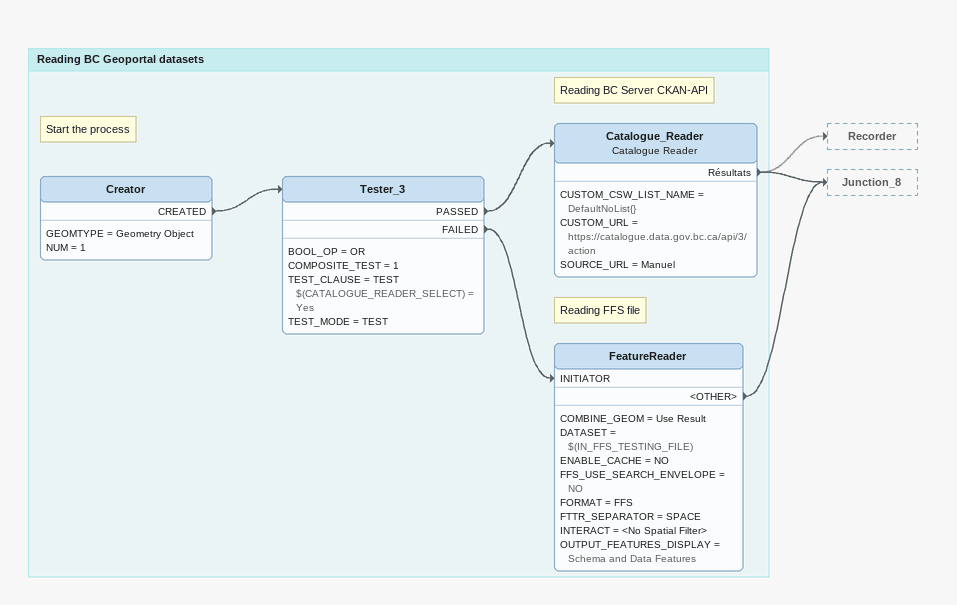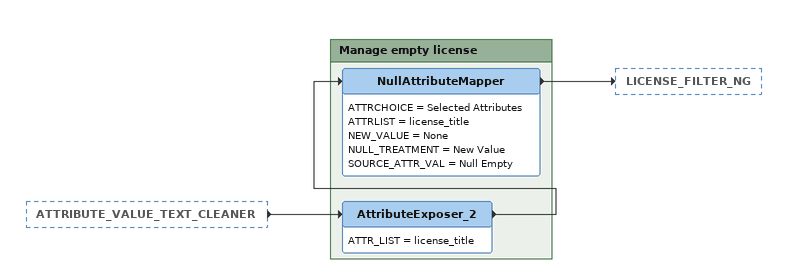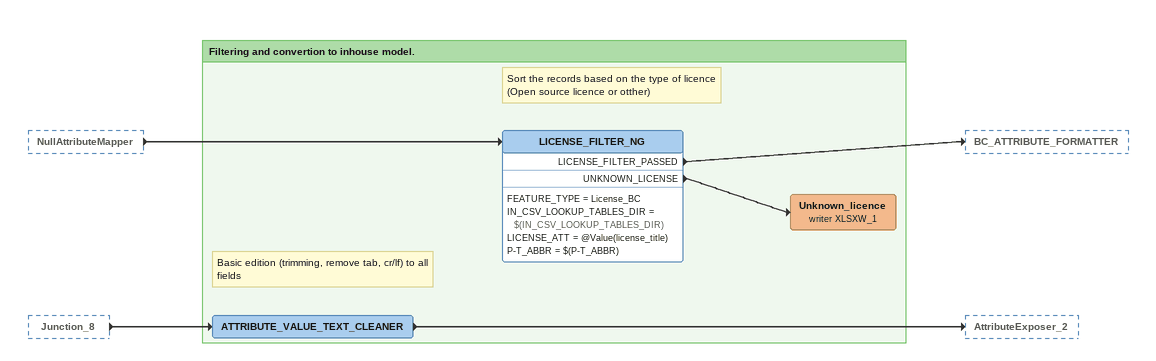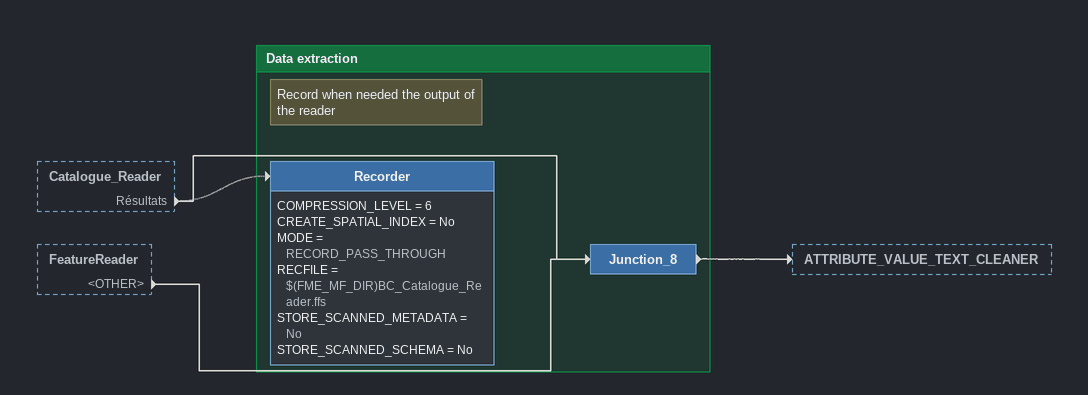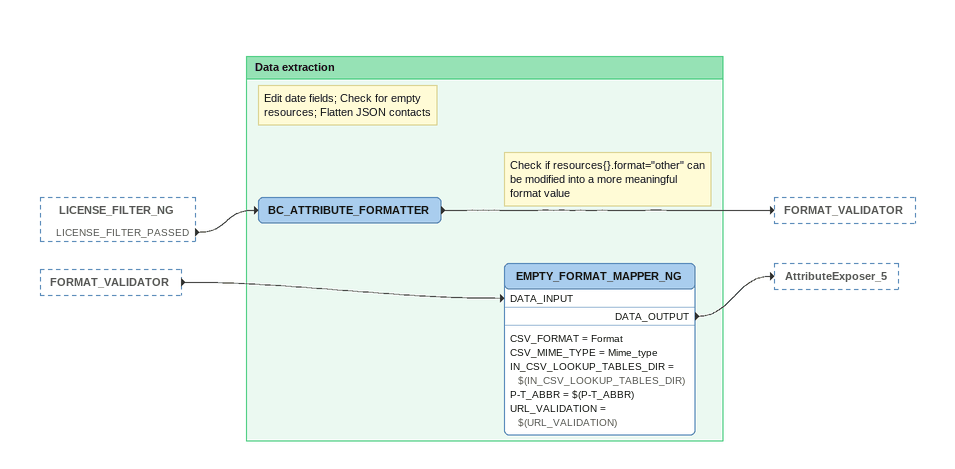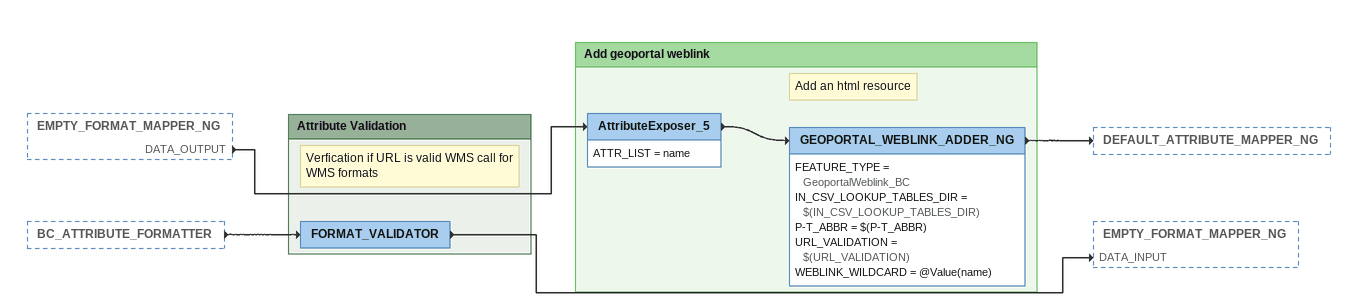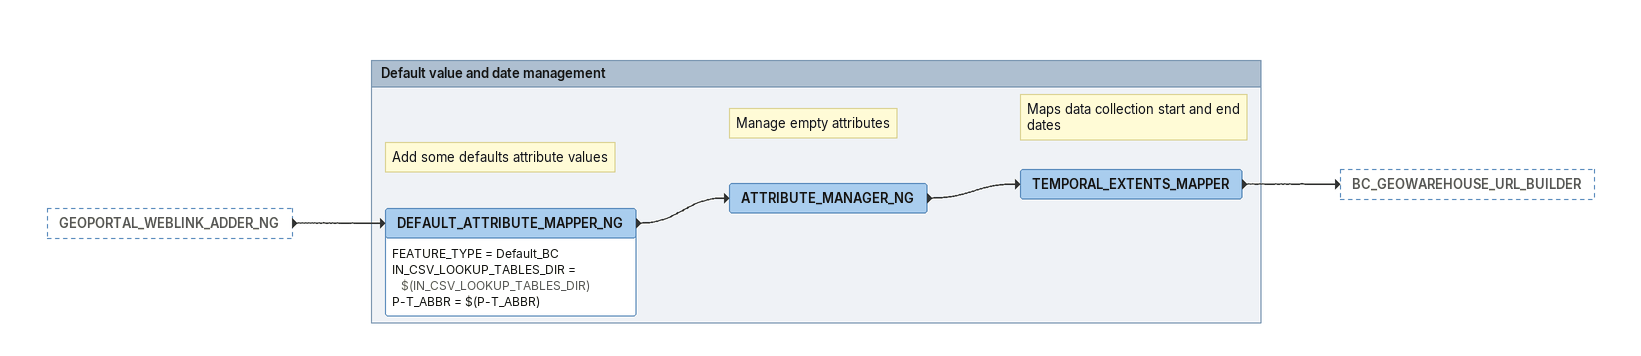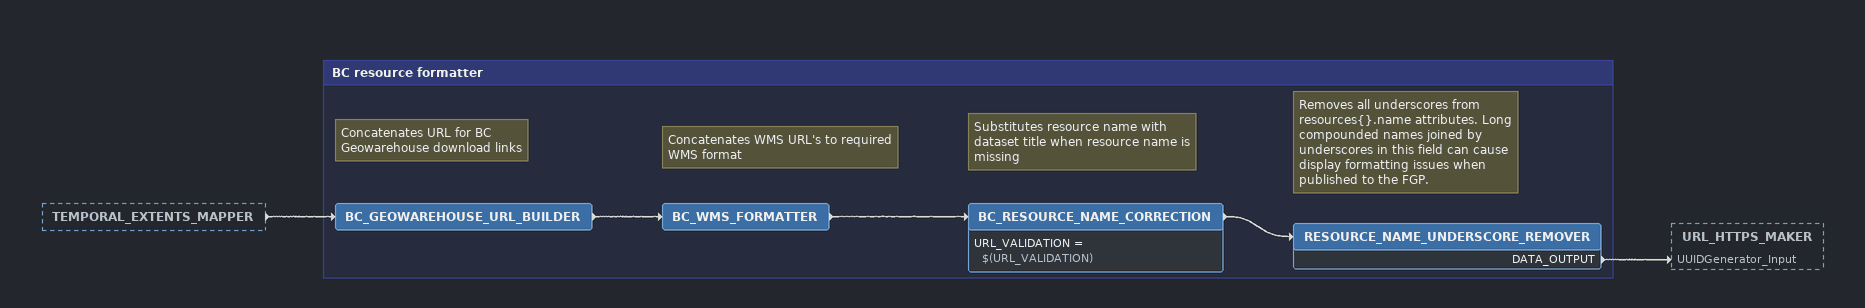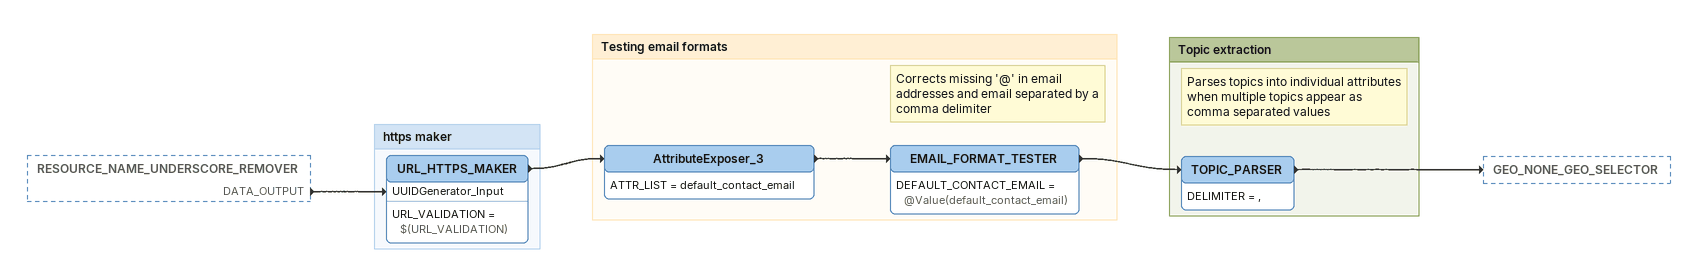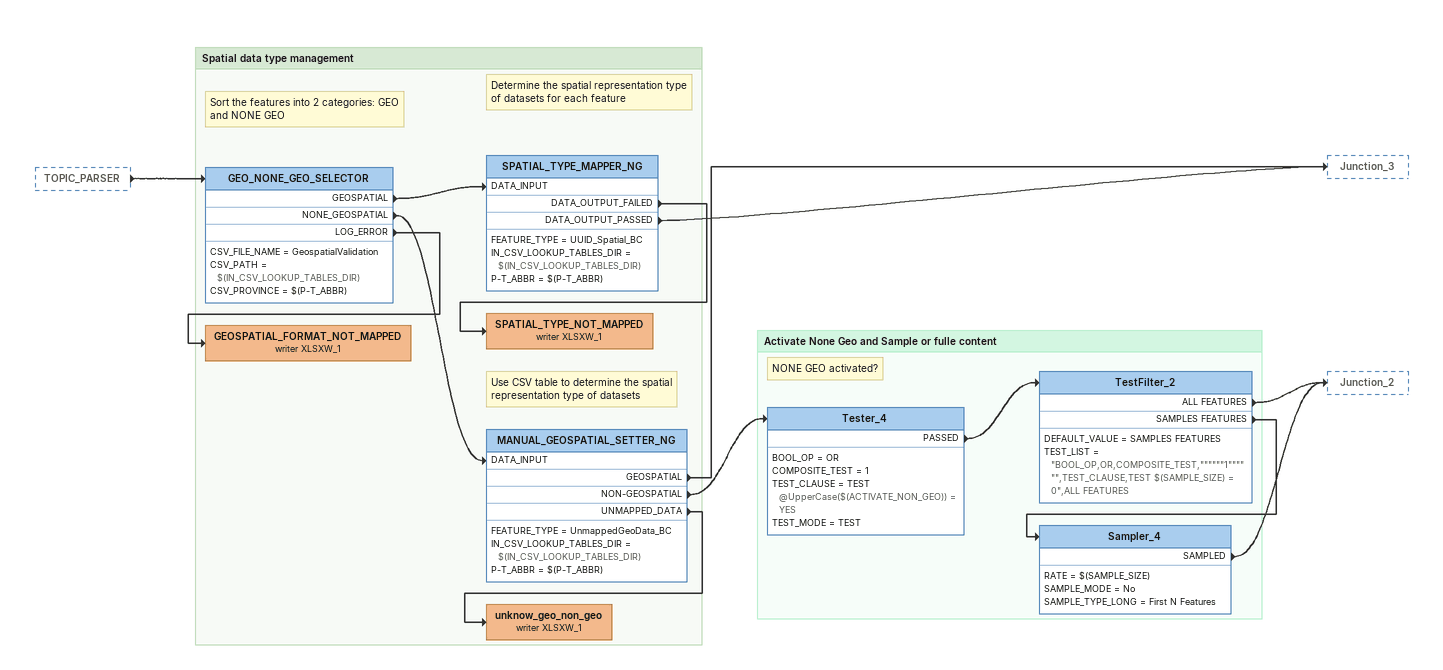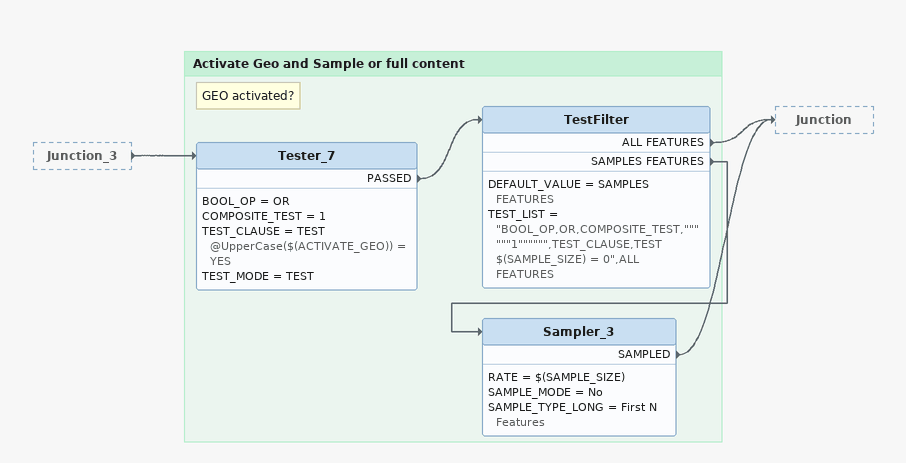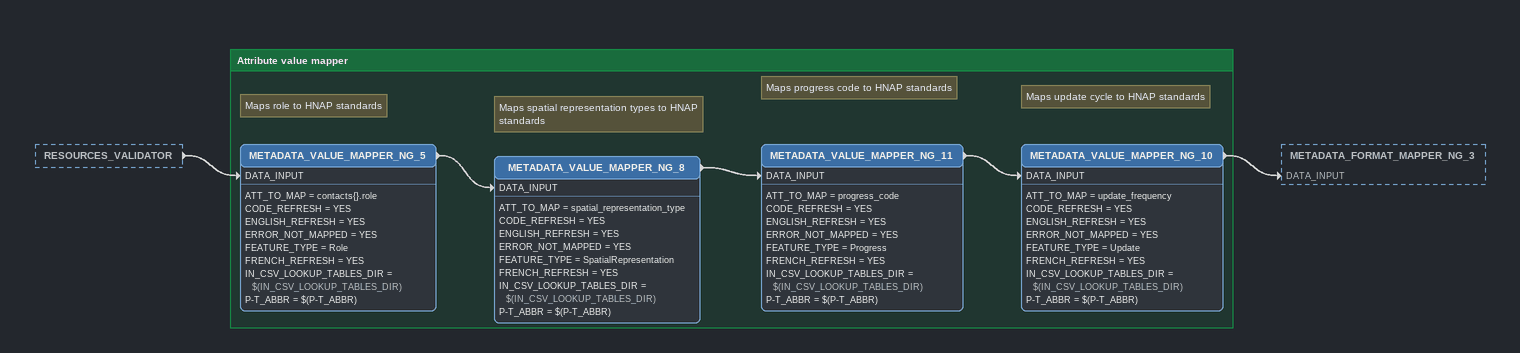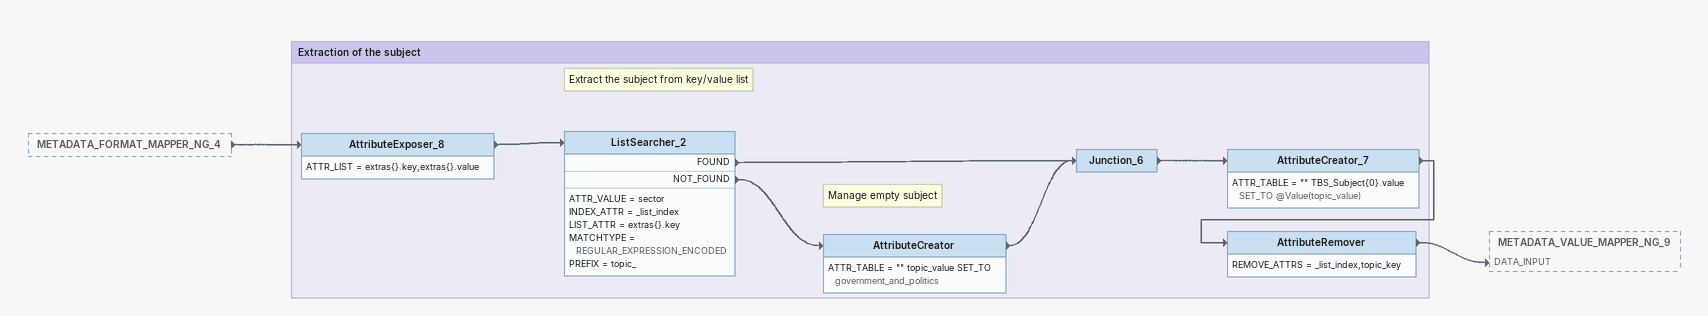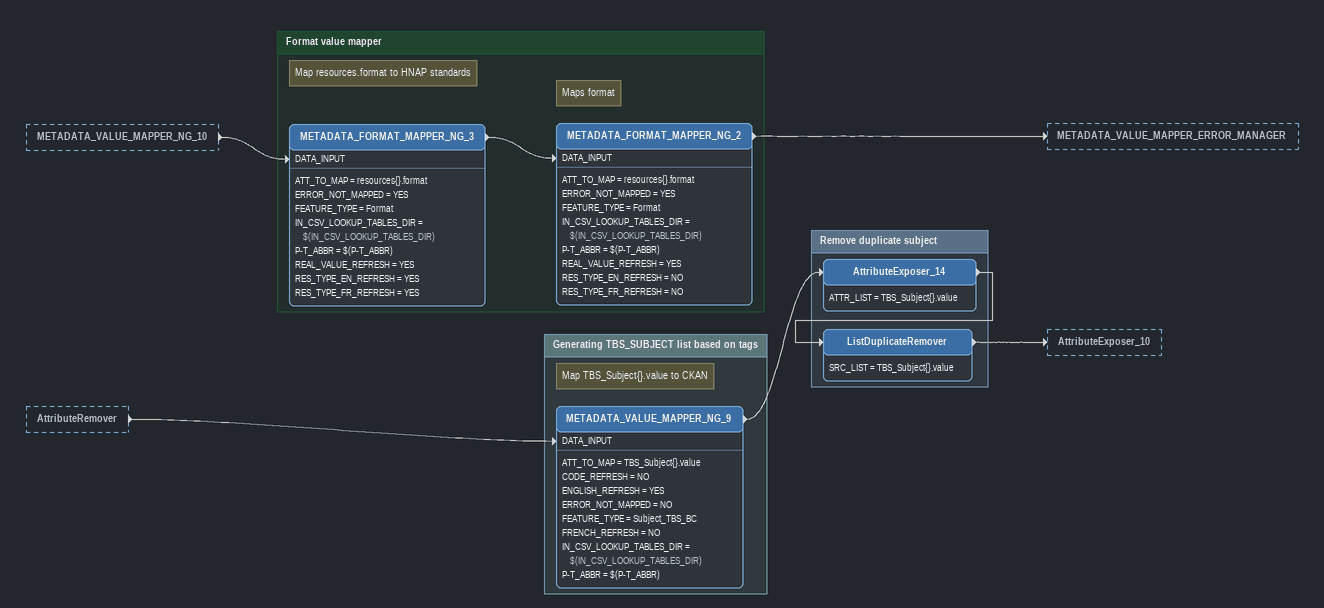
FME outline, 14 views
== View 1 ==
Bookmark: Reading BC Geoportal datasets
Note: Start the process
Creator
    GEOMTYPE = Geometry Object
    NUM = 1
    CREATED -> Tester_3
Tester_3
    BOOL_OP = OR
    COMPOSITE_TEST = 1
    TEST_CLAUSE = TEST $(CATALOGUE_READER_SELECT) = Yes
    TEST_MODE = TEST
    PASSED -> Catalogue_Reader
    FAILED -> FeatureReader [INITIATOR]
Note: Reading BC Server CKAN-API
Catalogue_Reader: Catalogue Reader
    CUSTOM_CSW_LIST_NAME = DefaultNoList{}
    CUSTOM_URL = https://catalogue.data.gov.bc.ca/api/3/action
    SOURCE_URL = Manuel
    Résultats -> Recorder [off]
    Résultats -> Junction_8
Note: Reading FFS file
FeatureReader
    COMBINE_GEOM = Use Result
    DATASET = $(IN_FFS_TESTING_FILE)
    ENABLE_CACHE = NO
    FFS_USE_SEARCH_ENVELOPE = NO
    FORMAT = FFS
    FTTR_SEPARATOR = SPACE
    INTERACT = <No Spatial Filter>
    OUTPUT_FEATURES_DISPLAY = Schema and Data Features
    <OTHER> -> Junction_8

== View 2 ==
ATTRIBUTE_VALUE_TEXT_CLEANER [outside]
    -> AttributeExposer_2

Bookmark: Manage empty license
AttributeExposer_2
    ATTR_LIST = license_title
    -> NullAttributeMapper
NullAttributeMapper
    ATTRCHOICE = Selected Attributes
    ATTRLIST = license_title
    NEW_VALUE = None
    NULL_TREATMENT = New Value
    SOURCE_ATTR_VAL = Null Empty
    -> LICENSE_FILTER_NG

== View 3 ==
NullAttributeMapper [outside]
    -> LICENSE_FILTER_NG
Junction_8 [outside]
    -> ATTRIBUTE_VALUE_TEXT_CLEANER

Bookmark: Filtering and convertion to inhouse model.
Note: Basic edition (trimming, remove tab, cr/lf) to all fields
ATTRIBUTE_VALUE_TEXT_CLEANER
    -> AttributeExposer_2
Note: Sort the records based on the type of licence (Open source licence or otther)
LICENSE_FILTER_NG
    FEATURE_TYPE = License_BC
    IN_CSV_LOOKUP_TABLES_DIR = $(IN_CSV_LOOKUP_TABLES_DIR)
    LICENSE_ATT = @Value(license_title)
    P-T_ABBR = $(P-T_ABBR)
    LICENSE_FILTER_PASSED -> BC_ATTRIBUTE_FORMATTER
    UNKNOWN_LICENSE -> Unknown_licence (writer XLSXW_1)
Unknown_licence (writer XLSXW_1)

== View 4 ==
Catalogue_Reader [outside]
    Résultats -> Recorder [off]
    Résultats -> Junction_8
FeatureReader [outside]
    <OTHER> -> Junction_8

Bookmark: Data extraction
Note: Record when needed the output of the reader
Recorder
    COMPRESSION_LEVEL = 6
    CREATE_SPATIAL_INDEX = No
    MODE = RECORD_PASS_THROUGH
    RECFILE = $(FME_MF_DIR)BC_Catalogue_Reader.ffs
    STORE_SCANNED_METADATA = No
    STORE_SCANNED_SCHEMA = No
Junction_8
    -> ATTRIBUTE_VALUE_TEXT_CLEANER

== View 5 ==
LICENSE_FILTER_NG [outside]
    LICENSE_FILTER_PASSED -> BC_ATTRIBUTE_FORMATTER
FORMAT_VALIDATOR [outside]
    -> EMPTY_FORMAT_MAPPER_NG [DATA_INPUT]

Bookmark: Data extraction
Note: Edit date fields; Check for empty resources; Flatten JSON contacts
BC_ATTRIBUTE_FORMATTER
    -> FORMAT_VALIDATOR
Note: Check if resources{}.format="other" can be modified into a more meaningful format value
EMPTY_FORMAT_MAPPER_NG
    CSV_FORMAT = Format
    CSV_MIME_TYPE = Mime_type
    IN_CSV_LOOKUP_TABLES_DIR = $(IN_CSV_LOOKUP_TABLES_DIR)
    P-T_ABBR = $(P-T_ABBR)
    URL_VALIDATION = $(URL_VALIDATION)
    DATA_OUTPUT -> AttributeExposer_5

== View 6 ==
EMPTY_FORMAT_MAPPER_NG [outside]
    DATA_OUTPUT -> AttributeExposer_5
BC_ATTRIBUTE_FORMATTER [outside]
    -> FORMAT_VALIDATOR

Bookmark: Attribute Validation
Note: Verfication if URL is valid WMS call for WMS formats
FORMAT_VALIDATOR
    -> EMPTY_FORMAT_MAPPER_NG [DATA_INPUT]

Bookmark: Add geoportal weblink
AttributeExposer_5
    ATTR_LIST = name
    -> GEOPORTAL_WEBLINK_ADDER_NG
Note: Add an html resource
GEOPORTAL_WEBLINK_ADDER_NG
    FEATURE_TYPE = GeoportalWeblink_BC
    IN_CSV_LOOKUP_TABLES_DIR = $(IN_CSV_LOOKUP_TABLES_DIR)
    P-T_ABBR = $(P-T_ABBR)
    URL_VALIDATION = $(URL_VALIDATION)
    WEBLINK_WILDCARD = @Value(name)
    -> DEFAULT_ATTRIBUTE_MAPPER_NG

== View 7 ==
GEOPORTAL_WEBLINK_ADDER_NG [outside]
    -> DEFAULT_ATTRIBUTE_MAPPER_NG

Bookmark: Default value and date management
Note: Add some defaults attribute values
DEFAULT_ATTRIBUTE_MAPPER_NG
    FEATURE_TYPE = Default_BC
    IN_CSV_LOOKUP_TABLES_DIR = $(IN_CSV_LOOKUP_TABLES_DIR)
    P-T_ABBR = $(P-T_ABBR)
    -> ATTRIBUTE_MANAGER_NG
Note: Manage empty attributes
ATTRIBUTE_MANAGER_NG
    -> TEMPORAL_EXTENTS_MAPPER
Note: Maps data collection start and end dates
TEMPORAL_EXTENTS_MAPPER
    -> BC_GEOWAREHOUSE_URL_BUILDER

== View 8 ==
TEMPORAL_EXTENTS_MAPPER [outside]
    -> BC_GEOWAREHOUSE_URL_BUILDER

Bookmark: BC resource formatter
Note: Concatenates URL for BC Geowarehouse download links
BC_GEOWAREHOUSE_URL_BUILDER
    -> BC_WMS_FORMATTER
Note: Concatenates WMS URL's to required WMS format
BC_WMS_FORMATTER
    -> BC_RESOURCE_NAME_CORRECTION
Note: Substitutes resource name with dataset title when resource name is missing
BC_RESOURCE_NAME_CORRECTION
    URL_VALIDATION = $(URL_VALIDATION)
    -> RESOURCE_NAME_UNDERSCORE_REMOVER
Note: Removes all underscores from resources{}.name attributes. Long compounded names joined by underscores in this field can cause display formatting issues when published to the FGP.
RESOURCE_NAME_UNDERSCORE_REMOVER
    DATA_OUTPUT -> URL_HTTPS_MAKER [UUIDGenerator_Input]

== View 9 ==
RESOURCE_NAME_UNDERSCORE_REMOVER [outside]
    DATA_OUTPUT -> URL_HTTPS_MAKER [UUIDGenerator_Input]

Bookmark: https maker
URL_HTTPS_MAKER
    URL_VALIDATION = $(URL_VALIDATION)
    -> AttributeExposer_3

Bookmark: Testing email formats
AttributeExposer_3
    ATTR_LIST = default_contact_email
    -> EMAIL_FORMAT_TESTER
Note: Corrects missing '@' in email addresses and email separated by a comma delimiter
EMAIL_FORMAT_TESTER
    DEFAULT_CONTACT_EMAIL = @Value(default_contact_email)
    -> TOPIC_PARSER

Bookmark: Topic extraction
Note: Parses topics into individual attributes when multiple topics appear as comma separated values
TOPIC_PARSER
    DELIMITER = ,
    -> GEO_NONE_GEO_SELECTOR

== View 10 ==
TOPIC_PARSER [outside]
    -> GEO_NONE_GEO_SELECTOR

Bookmark: Spatial data type management
Note: Sort the features into 2 categories: GEO and NONE GEO
GEO_NONE_GEO_SELECTOR
    CSV_FILE_NAME = GeospatialValidation
    CSV_PATH = $(IN_CSV_LOOKUP_TABLES_DIR)
    CSV_PROVINCE = $(P-T_ABBR)
    GEOSPATIAL -> SPATIAL_TYPE_MAPPER_NG [DATA_INPUT]
    NONE_GEOSPATIAL -> MANUAL_GEOSPATIAL_SETTER_NG [DATA_INPUT]
    LOG_ERROR -> GEOSPATIAL_FORMAT_NOT_MAPPED (writer XLSXW_1)
Note: Determine the spatial representation type of datasets for each feature
SPATIAL_TYPE_MAPPER_NG
    FEATURE_TYPE = UUID_Spatial_BC
    IN_CSV_LOOKUP_TABLES_DIR = $(IN_CSV_LOOKUP_TABLES_DIR)
    P-T_ABBR = $(P-T_ABBR)
    DATA_OUTPUT_FAILED -> SPATIAL_TYPE_NOT_MAPPED (writer XLSXW_1)
    DATA_OUTPUT_PASSED -> Junction_3
SPATIAL_TYPE_NOT_MAPPED (writer XLSXW_1)
GEOSPATIAL_FORMAT_NOT_MAPPED (writer XLSXW_1)
Note: Use CSV table to determine the spatial representation type of datasets
MANUAL_GEOSPATIAL_SETTER_NG
    FEATURE_TYPE = UnmappedGeoData_BC
    IN_CSV_LOOKUP_TABLES_DIR = $(IN_CSV_LOOKUP_TABLES_DIR)
    P-T_ABBR = $(P-T_ABBR)
    GEOSPATIAL -> Junction_3
    NON-GEOSPATIAL -> Tester_4
    UNMAPPED_DATA -> unknow_geo_non_geo (writer XLSXW_1)
unknow_geo_non_geo (writer XLSXW_1)

Bookmark: Activate None Geo and Sample or fulle content
Note: NONE GEO activated?
Tester_4
    BOOL_OP = OR
    COMPOSITE_TEST = 1
    TEST_CLAUSE = TEST @UpperCase($(ACTIVATE_NON_GEO)) = YES
    TEST_MODE = TEST
    PASSED -> TestFilter_2
TestFilter_2
    DEFAULT_VALUE = SAMPLES FEATURES
    TEST_LIST = "BOOL_OP,OR,COMPOSITE_TEST,""""""1"""""",TEST_CLAUSE,TEST $(SAMPLE_SIZE) = 0",ALL FEATURES
    ALL FEATURES -> Junction_2
    SAMPLES FEATURES -> Sampler_4
Sampler_4
    RATE = $(SAMPLE_SIZE)
    SAMPLE_MODE = No
    SAMPLE_TYPE_LONG = First N Features
    SAMPLED -> Junction_2

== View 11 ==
Junction_3 [outside]
    -> Tester_7

Bookmark: Activate Geo and Sample or full content
Note: GEO activated?
Tester_7
    BOOL_OP = OR
    COMPOSITE_TEST = 1
    TEST_CLAUSE = TEST @UpperCase($(ACTIVATE_GEO)) = YES
    TEST_MODE = TEST
    PASSED -> TestFilter
TestFilter
    DEFAULT_VALUE = SAMPLES FEATURES
    TEST_LIST = "BOOL_OP,OR,COMPOSITE_TEST,""""""1"""""",TEST_CLAUSE,TEST $(SAMPLE_SIZE) = 0",ALL FEATURES
    ALL FEATURES -> Junction
    SAMPLES FEATURES -> Sampler_3
Sampler_3
    RATE = $(SAMPLE_SIZE)
    SAMPLE_MODE = No
    SAMPLE_TYPE_LONG = First N Features
    SAMPLED -> Junction

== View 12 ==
RESOURCES_VALIDATOR [outside]
    -> METADATA_VALUE_MAPPER_NG_5 [DATA_INPUT]

Bookmark: Attribute value mapper
Note: Maps role to HNAP standards
METADATA_VALUE_MAPPER_NG_5
    ATT_TO_MAP = contacts{}.role
    CODE_REFRESH = YES
    ENGLISH_REFRESH = YES
    ERROR_NOT_MAPPED = YES
    FEATURE_TYPE = Role
    FRENCH_REFRESH = YES
    IN_CSV_LOOKUP_TABLES_DIR = $(IN_CSV_LOOKUP_TABLES_DIR)
    P-T_ABBR = $(P-T_ABBR)
    -> METADATA_VALUE_MAPPER_NG_8 [DATA_INPUT]
Note: Maps spatial representation types to HNAP standards
METADATA_VALUE_MAPPER_NG_8
    ATT_TO_MAP = spatial_representation_type
    CODE_REFRESH = YES
    ENGLISH_REFRESH = YES
    ERROR_NOT_MAPPED = YES
    FEATURE_TYPE = SpatialRepresentation
    FRENCH_REFRESH = YES
    IN_CSV_LOOKUP_TABLES_DIR = $(IN_CSV_LOOKUP_TABLES_DIR)
    P-T_ABBR = $(P-T_ABBR)
    -> METADATA_VALUE_MAPPER_NG_11 [DATA_INPUT]
Note: Maps progress code to HNAP standards
METADATA_VALUE_MAPPER_NG_11
    ATT_TO_MAP = progress_code
    CODE_REFRESH = YES
    ENGLISH_REFRESH = YES
    ERROR_NOT_MAPPED = YES
    FEATURE_TYPE = Progress
    FRENCH_REFRESH = YES
    IN_CSV_LOOKUP_TABLES_DIR = $(IN_CSV_LOOKUP_TABLES_DIR)
    P-T_ABBR = $(P-T_ABBR)
    -> METADATA_VALUE_MAPPER_NG_10 [DATA_INPUT]
Note: Maps update cycle to HNAP standards
METADATA_VALUE_MAPPER_NG_10
    ATT_TO_MAP = update_frequency
    CODE_REFRESH = YES
    ENGLISH_REFRESH = YES
    ERROR_NOT_MAPPED = YES
    FEATURE_TYPE = Update
    FRENCH_REFRESH = YES
    IN_CSV_LOOKUP_TABLES_DIR = $(IN_CSV_LOOKUP_TABLES_DIR)
    P-T_ABBR = $(P-T_ABBR)
    -> METADATA_FORMAT_MAPPER_NG_3 [DATA_INPUT]

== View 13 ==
METADATA_FORMAT_MAPPER_NG_4 [outside]
    -> AttributeExposer_8

Bookmark: Extraction of the subject
AttributeExposer_8
    ATTR_LIST = extras{}.key,extras{}.value
    -> ListSearcher_2
Note: Extract the subject from key/value list
ListSearcher_2
    ATTR_VALUE = sector
    INDEX_ATTR = _list_index
    LIST_ATTR = extras{}.key
    MATCHTYPE = REGULAR_EXPRESSION_ENCODED
    PREFIX = topic_
    FOUND -> Junction_6
    NOT_FOUND -> AttributeCreator
Note: Manage empty subject
AttributeCreator
    ATTR_TABLE = "" topic_value SET_TO government_and_politics
    -> Junction_6
Junction_6
    -> AttributeCreator_7
AttributeCreator_7
    ATTR_TABLE = "" TBS_Subject{0}.value SET_TO @Value(topic_value)
    -> AttributeRemover
AttributeRemover
    REMOVE_ATTRS = _list_index,topic_key
    -> METADATA_VALUE_MAPPER_NG_9 [DATA_INPUT]

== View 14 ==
METADATA_VALUE_MAPPER_NG_10 [outside]
    -> METADATA_FORMAT_MAPPER_NG_3 [DATA_INPUT]
AttributeRemover [outside]
    -> METADATA_VALUE_MAPPER_NG_9 [DATA_INPUT]

Bookmark: Format value mapper
Note: Map resources.format to HNAP standards
METADATA_FORMAT_MAPPER_NG_3
    ATT_TO_MAP = resources{}.format
    ERROR_NOT_MAPPED = YES
    FEATURE_TYPE = Format
    IN_CSV_LOOKUP_TABLES_DIR = $(IN_CSV_LOOKUP_TABLES_DIR)
    P-T_ABBR = $(P-T_ABBR)
    REAL_VALUE_REFRESH = YES
    RES_TYPE_EN_REFRESH = YES
    RES_TYPE_FR_REFRESH = YES
    -> METADATA_FORMAT_MAPPER_NG_2 [DATA_INPUT]
Note: Maps format
METADATA_FORMAT_MAPPER_NG_2
    ATT_TO_MAP = resources{}.format
    ERROR_NOT_MAPPED = YES
    FEATURE_TYPE = Format
    IN_CSV_LOOKUP_TABLES_DIR = $(IN_CSV_LOOKUP_TABLES_DIR)
    P-T_ABBR = $(P-T_ABBR)
    REAL_VALUE_REFRESH = YES
    RES_TYPE_EN_REFRESH = NO
    RES_TYPE_FR_REFRESH = NO
    -> METADATA_VALUE_MAPPER_ERROR_MANAGER

Bookmark: Generating TBS_SUBJECT list based on tags
Note: Map TBS_Subject{}.value to CKAN
METADATA_VALUE_MAPPER_NG_9
    ATT_TO_MAP = TBS_Subject{}.value
    CODE_REFRESH = NO
    ENGLISH_REFRESH = YES
    ERROR_NOT_MAPPED = NO
    FEATURE_TYPE = Subject_TBS_BC
    FRENCH_REFRESH = NO
    IN_CSV_LOOKUP_TABLES_DIR = $(IN_CSV_LOOKUP_TABLES_DIR)
    P-T_ABBR = $(P-T_ABBR)
    -> AttributeExposer_14

Bookmark: Remove duplicate subject
AttributeExposer_14
    ATTR_LIST = TBS_Subject{}.value
    -> ListDuplicateRemover
ListDuplicateRemover
    SRC_LIST = TBS_Subject{}.value
    -> AttributeExposer_10
